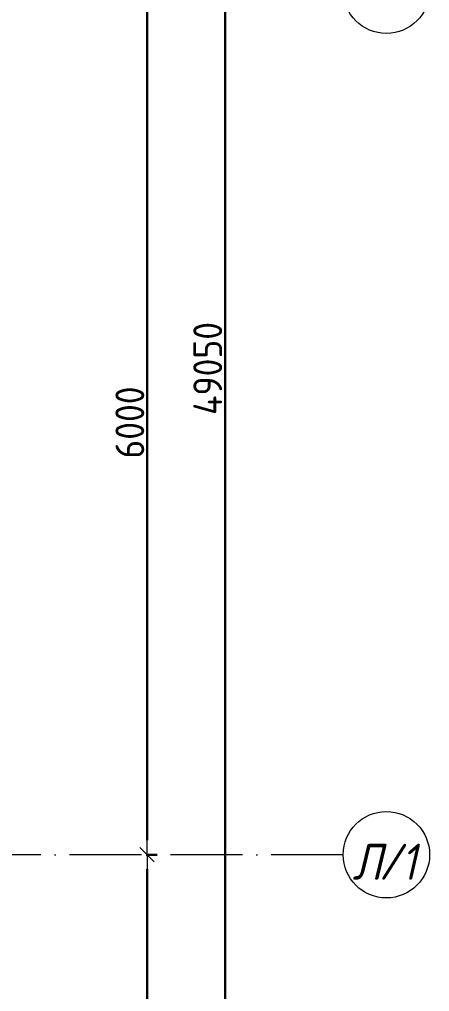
# Model space of a CAD drawing. Header units: millimetres. Extents: x -12989 to 629078, y -109036 to 555275.
# Drawn here: x 93889 to 96738, y -86015 to -79268 of the extents above; entities that cross this region are included whole.
import ezdxf

# ---------------------------------------------------------------- set-up
doc = ezdxf.new("R2010")
doc.units = ezdxf.units.MM
doc.linetypes.add('50_200_ШТРИХ_1Т_ш5_п1_п1_', pattern=[700, 500, -100, 0, -100])
for name, color, linetype, lineweight in [('4 -стяжа', 7, 'Continuous', 30), ('Оси', 7, 'Continuous', 9), ('Оси-1', 7, 'Continuous', 20), ('Оси-2', 7, '50_200_ШТРИХ_1Т_ш5_п1_п1_', 9), ('Размеры', 7, 'Continuous', 15)]:
    doc.layers.add(name, color=color, linetype=linetype, lineweight=lineweight)
doc.layers.get('4 -стяжа').off()
doc.styles.add('ISOCPEUR_I_1', font='isocpeui.ttf', dxfattribs={"width": 0.85, "height": 2.5})
doc.styles.add('СПДС', font='isocpeur.ttf', dxfattribs={"width": 0.9})
doc.dimstyles.new('Размера А3', dxfattribs={"dimtxt": 200, "dimasz": 100, "dimexe": 70, "dimexo": 100, "dimgap": 20, "dimtad": 1, "dimdec": 0, "dimrnd": 10, "dimzin": 0, "dimdsep": 46, "dimtxsty": 'СПДС', "dimblk": 'ARROWHEAD_6', "dimcen": 1, "dimclrd": 256, "dimclre": 256, "dimclrt": 256, "dimazin": 0, "dimtfac": 1, "dimtdec": 0, "dimtmove": 2, "dimatfit": 3, "dimfxl": 1, "dimtolj": 1, "dimtzin": 0, "dimarcsym": 0})

# ---------------------------------------------------------------- blocks, each defined once
blk = doc.blocks.new('Ось сетки - Круг_Ø6_00__ISO-2_5_0_9K_-16731441-АИ2_02_План отделки стен 2-го этажа _Часть 2_')
at = {"layer": 'Оси-1'}
blk.add_circle((0, 0), 3, dxfattribs=at)
blk = doc.blocks.new('ARROWHEAD_6')
at = {"color": 0, "linetype": 'Continuous'}
for p, q in [((0, 0), (-1, 0)), ((-0.5, -0.5), (0.5, 0.5))]:
    blk.add_line(p, q, dxfattribs=at)
blk = doc.blocks.new('*D747')
at = {"layer": 'Defpoints', "color": 0, "transparency": 16777216}
for p in [(94670.3, -85065.3), (94776.3, -85065.3), (94670.3, -88065.3)]:
    blk.add_point(p, dxfattribs=at)
at = {"layer": 'Размеры', "lineweight": -2, "transparency": 16777216}
for p, q in [((94770.3, -85065.3), (94846.3, -85065.3)), ((94776.3, -87965.3), (94776.3, -85165.3)), ((94770.3, -88065.3), (94846.3, -88065.3))]:
    blk.add_line(p, q, dxfattribs=at)
at = {"layer": 'Размеры', "lineweight": -2, "transparency": 16777216, "xscale": 100, "yscale": 100, "zscale": 100}
for p, rotation in [((94776.3, -85065.3), 90), ((94776.3, -88065.3), 270)]:
    blk.add_blockref('ARROWHEAD_6', p, dxfattribs=dict(at, rotation=rotation))
at = {"layer": 'Размеры', "transparency": 16777216, "insert": (94656.3, -86565.3), "char_height": 200, "width": 2.488, "attachment_point": 5, "rotation": 90, "style": 'СПДС'}
blk.add_mtext('\\A1;3000', dxfattribs=at)
blk = doc.blocks.new('*D748')
at = {"layer": 'Defpoints', "color": 0, "transparency": 16777216}
for p in [(94670.3, -79065.3), (94776.3, -79065.3), (94670.3, -85065.3)]:
    blk.add_point(p, dxfattribs=at)
at = {"layer": 'Размеры', "lineweight": -2, "transparency": 16777216}
for p, q in [((94770.3, -79065.3), (94846.3, -79065.3)), ((94776.3, -84965.3), (94776.3, -79165.3)), ((94770.3, -85065.3), (94846.3, -85065.3))]:
    blk.add_line(p, q, dxfattribs=at)
at = {"layer": 'Размеры', "lineweight": -2, "transparency": 16777216, "xscale": 100, "yscale": 100, "zscale": 100}
for p, rotation in [((94776.3, -79065.3), 90), ((94776.3, -85065.3), 270)]:
    blk.add_blockref('ARROWHEAD_6', p, dxfattribs=dict(at, rotation=rotation))
at = {"layer": 'Размеры', "transparency": 16777216, "insert": (94656.3, -82065.3), "char_height": 200, "width": 2.488, "attachment_point": 5, "rotation": 90, "style": 'СПДС'}
blk.add_mtext('\\A1;6000', dxfattribs=at)
blk = doc.blocks.new('*D757')
at = {"layer": 'Defpoints', "color": 0, "transparency": 16777216}
for p in [(94868.3, -57165.3), (95317.4, -57165.3), (95211.3, -106215.3)]:
    blk.add_point(p, dxfattribs=at)
at = {"layer": 'Размеры', "lineweight": -2, "transparency": 16777216}
for p, q in [((94968.3, -57165.3), (95387.4, -57165.3)), ((95317.4, -106115.3), (95317.4, -57265.3)), ((95311.3, -106215.3), (95387.4, -106215.3))]:
    blk.add_line(p, q, dxfattribs=at)
at = {"layer": 'Размеры', "lineweight": -2, "transparency": 16777216, "xscale": 100, "yscale": 100, "zscale": 100}
for p, rotation in [((95317.4, -57165.3), 90), ((95317.4, -106215.3), 270)]:
    blk.add_blockref('ARROWHEAD_6', p, dxfattribs=dict(at, rotation=rotation))
at = {"layer": 'Размеры', "transparency": 16777216, "insert": (95197.4, -81690.3), "char_height": 200, "width": 3.186, "attachment_point": 5, "rotation": 90, "style": 'СПДС'}
blk.add_mtext('\\A1;49050', dxfattribs=at)
blk = doc.blocks.new('ось2эт')
at = {"layer": 'Оси-2'}
blk.add_line((96138.3, -85065.3), (85629.9, -85065.3), dxfattribs=at)
at = {"layer": 'Оси-1', "xscale": 99.99999999999993, "yscale": 99.99999999999993, "zscale": 99.99999999999993, "rotation": 89.99999999999984}
for p in [(96438.3, -79065.3), (96438.3, -85065.3)]:
    blk.add_blockref('Ось сетки - Круг_Ø6_00__ISO-2_5_0_9K_-16731441-АИ2_02_План отделки стен 2-го этажа _Часть 2_', p, dxfattribs=at)
at = {"layer": 'Оси', "char_height": 250, "attachment_point": 1, "style": 'ISOCPEUR_I_1'}
for s, insert, width in [('\\fISOCPEUR|b0|i1|c204|p34|;\\W.9;Л', (96202.8, -84989.2), 223.671), ('/1', (96387.4, -84989.2), 346.329)]:
    blk.add_mtext(s, dxfattribs=dict(at, insert=insert, width=width))
at = {"layer": 'Размеры'}
for base, p1, p2, picture, middle in [((95317.4, -57165.3), (95211.3, -106215.3), (94868.3, -57165.3), '*D757', (95197.4, -81690.3)), ((94776.3, -79065.3), (94670.3, -85065.3), (94670.3, -79065.3), '*D748', (94656.3, -82065.3)), ((94776.3, -85065.3), (94670.3, -88065.3), (94670.3, -85065.3), '*D747', (94656.3, -86565.3))]:
    dim = blk.add_linear_dim(base=base, p1=p1, p2=p2, angle=90, dimstyle='Размера А3', dxfattribs=at)
    dim.commit()
    dim.dimension.update_dxf_attribs({"geometry": picture, "text_midpoint": middle})

msp = doc.modelspace()

# ---------------------------------------------------------------- block references
at = {"layer": '4 -стяжа'}
msp.add_blockref('ось2эт', (0, 0), dxfattribs=at)

doc.saveas('drawing.dxf')
